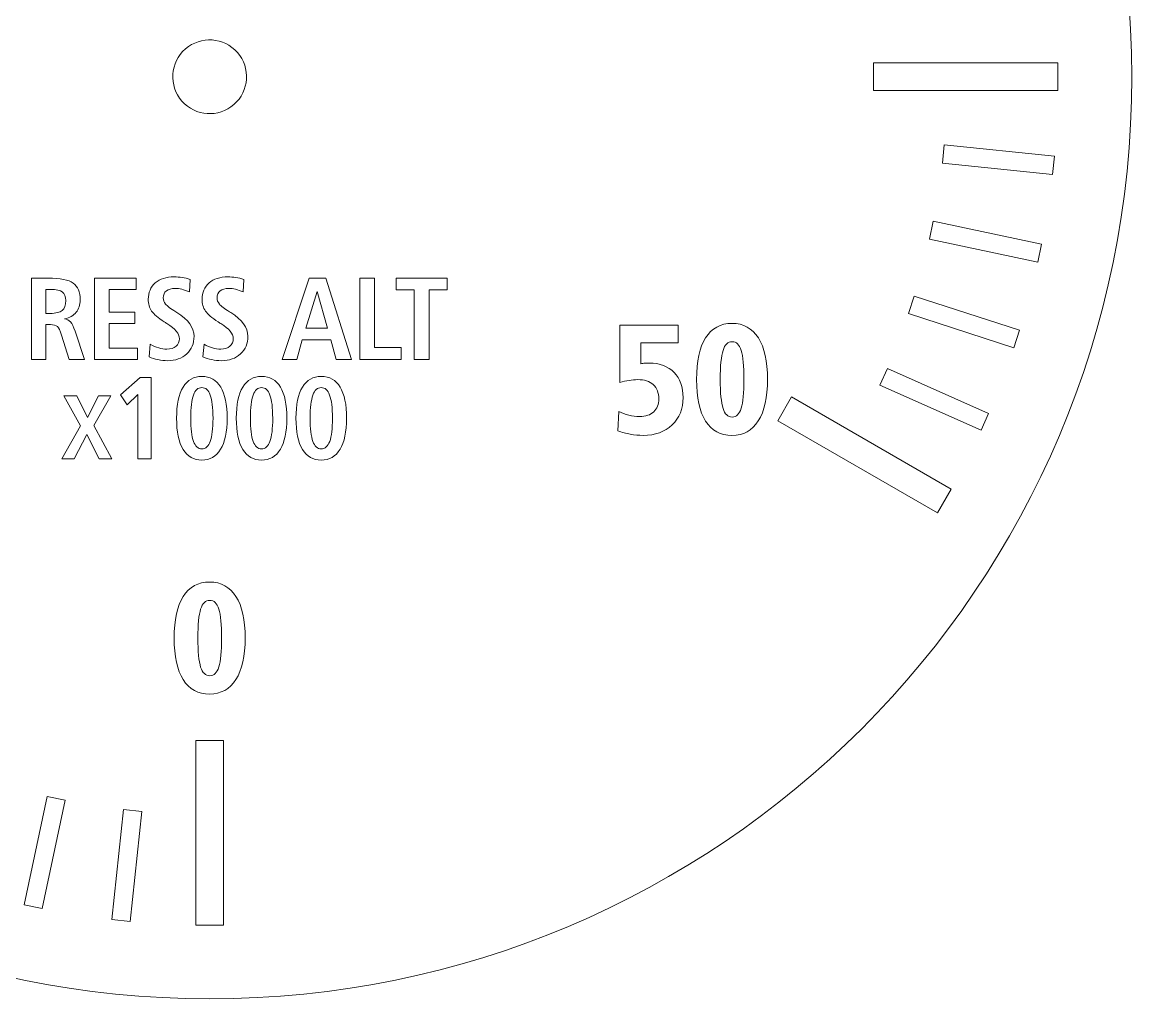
# Model space of a CAD drawing. Header units: millimetres. Extents: x -606 to -118, y 23 to 143.
# Drawn here: x -326.52 to -296.44, y 26.24 to 52.72 of the extents above; entities that cross this region are included whole.
import ezdxf

# ---------------------------------------------------------------- set-up
doc = ezdxf.new("R2010")
doc.units = ezdxf.units.MM
doc.header["$MEASUREMENT"] = 0
doc.layers.add('Cut', color=7, linetype='Continuous')
doc.layers.add('Engrave', color=7, linetype='Continuous')

msp = doc.modelspace()

# ---------------------------------------------------------------- linework, layer by layer
at = {"layer": 'Cut', "color": 250, "lineweight": 9}
for points in [[(-296.4356, 51.2373), (-296.4356, 65.0436), (-307.6294, 76.2373), (-321.4356, 76.2373), (-321.4356, 76.2373), (-335.2431, 76.2373), (-346.4356, 65.0436), (-346.4356, 51.2373), (-346.4356, 51.2373), (-346.4356, 37.4298), (-335.2431, 26.2373), (-321.4356, 26.2373), (-321.4356, 26.2373), (-307.6294, 26.2373), (-296.4356, 37.4298), (-296.4356, 51.2373)], [(-322.0942, 51.99), (-322.5099, 51.6265), (-322.5523, 50.9947), (-322.1888, 50.579), (-322.1888, 50.579), (-321.8253, 50.1632), (-321.1935, 50.1209), (-320.7778, 50.4844), (-320.7778, 50.4844), (-320.3621, 50.8479), (-320.3197, 51.4796), (-320.6832, 51.8954), (-320.6832, 51.8954), (-321.0467, 52.3111), (-321.6784, 52.3535), (-322.0942, 51.99)]]:
    msp.add_open_spline(points, degree=3, knots=[0, 0, 0, 0, 0.2, 0.2, 0.2, 0.2, 0.4, 0.4, 0.4, 0.4, 0.6, 0.6, 0.6, 0.6, 1, 1, 1, 1], dxfattribs=at)
at = {"layer": 'Engrave', "color": 240, "lineweight": 9}
for points, knots in [([(-298.4376, 51.6123), (-298.4376, 51.6123), (-303.4364, 51.6123), (-303.4364, 51.6123), (-303.4364, 51.6123), (-303.4364, 51.6123), (-303.4364, 50.8623), (-303.4364, 50.8623), (-303.4364, 50.8623), (-303.4364, 50.8623), (-298.4376, 50.8623), (-298.4376, 50.8623), (-298.4376, 50.8623), (-298.4376, 50.8623), (-298.4376, 51.6123), (-298.4376, 51.6123)], [0, 0, 0, 0, 0.2, 0.2, 0.2, 0.2, 0.4, 0.4, 0.4, 0.4, 0.6, 0.6, 0.6, 0.6, 1, 1, 1, 1]), ([(-298.5868, 48.5848), (-298.5868, 48.5848), (-301.5712, 48.8985), (-301.5712, 48.8985), (-301.5712, 48.8985), (-301.5712, 48.8985), (-301.5204, 49.3945), (-301.5204, 49.3945), (-301.5204, 49.3945), (-301.5204, 49.3945), (-298.536, 49.0808), (-298.536, 49.0808), (-298.536, 49.0808), (-298.536, 49.0808), (-298.5868, 48.5848), (-298.5868, 48.5848)], [0, 0, 0, 0, 0.2, 0.2, 0.2, 0.2, 0.4, 0.4, 0.4, 0.4, 0.6, 0.6, 0.6, 0.6, 1, 1, 1, 1]), ([(-298.987, 46.2102), (-298.987, 46.2102), (-301.924, 46.8345), (-301.924, 46.8345), (-301.924, 46.8345), (-301.924, 46.8345), (-301.8204, 47.3227), (-301.8204, 47.3227), (-301.8204, 47.3227), (-301.8204, 47.3227), (-298.8834, 46.6984), (-298.8834, 46.6984), (-298.8834, 46.6984), (-298.8834, 46.6984), (-298.987, 46.2102), (-298.987, 46.2102)], [0, 0, 0, 0, 0.2, 0.2, 0.2, 0.2, 0.4, 0.4, 0.4, 0.4, 0.6, 0.6, 0.6, 0.6, 1, 1, 1, 1]), ([(-326.2636, 45.7771), (-326.2636, 45.7771), (-325.8128, 45.7771), (-325.8128, 45.7771), (-325.8128, 45.7771), (-325.4874, 45.7771), (-325.2614, 45.7321), (-325.1355, 45.6421), (-325.1355, 45.6421), (-325.009, 45.5522), (-324.946, 45.4013), (-324.946, 45.1891), (-324.946, 45.1891), (-324.946, 45.0516), (-324.982, 44.9389), (-325.054, 44.851), (-325.054, 44.851), (-325.1259, 44.7632), (-325.2323, 44.7039), (-325.372, 44.6727), (-325.372, 44.6727), (-325.3027, 44.6605), (-325.2476, 44.6325), (-325.2074, 44.5885), (-325.2074, 44.5885), (-325.1667, 44.5446), (-325.1265, 44.4615), (-325.0863, 44.3398), (-325.0863, 44.3398), (-325.0863, 44.3398), (-324.828, 43.5736), (-324.828, 43.5736), (-324.828, 43.5736), (-324.828, 43.5736), (-325.245, 43.5736), (-325.245, 43.5736), (-325.245, 43.5736), (-325.245, 43.5736), (-325.4482, 44.2345), (-325.4482, 44.2345), (-325.4482, 44.2345), (-325.4842, 44.352), (-325.5223, 44.4287), (-325.563, 44.4637), (-325.563, 44.4637), (-325.6038, 44.4991), (-325.6667, 44.5166), (-325.7525, 44.5166), (-325.7525, 44.5166), (-325.7525, 44.5166), (-325.8731, 44.5166), (-325.8731, 44.5166), (-325.8731, 44.5166), (-325.8731, 44.5166), (-325.8731, 43.5736), (-325.8731, 43.5736), (-325.8731, 43.5736), (-325.8731, 43.5736), (-326.2636, 43.5736), (-326.2636, 43.5736), (-326.2636, 43.5736), (-326.2636, 43.5736), (-326.2636, 45.7771), (-326.2636, 45.7771)], [0, 0, 0, 0, 0.0588235, 0.0588235, 0.0588235, 0.0588235, 0.1176471, 0.1176471, 0.1176471, 0.1176471, 0.1764706, 0.1764706, 0.1764706, 0.1764706, 0.2352941, 0.2352941, 0.2352941, 0.2352941, 0.2941176, 0.2941176, 0.2941176, 0.2941176, 0.3529412, 0.3529412, 0.3529412, 0.3529412, 0.4117647, 0.4117647, 0.4117647, 0.4117647, 0.4705882, 0.4705882, 0.4705882, 0.4705882, 0.5294118, 0.5294118, 0.5294118, 0.5294118, 0.5882353, 0.5882353, 0.5882353, 0.5882353, 0.6470588, 0.6470588, 0.6470588, 0.6470588, 0.7058824, 0.7058824, 0.7058824, 0.7058824, 0.7647059, 0.7647059, 0.7647059, 0.7647059, 0.8235294, 0.8235294, 0.8235294, 0.8235294, 0.8823529, 0.8823529, 0.8823529, 0.8823529, 1, 1, 1, 1]), ([(-324.5613, 45.7771), (-324.5613, 45.7771), (-323.4247, 45.7771), (-323.4247, 45.7771), (-323.4247, 45.7771), (-323.4247, 45.7771), (-323.4247, 45.4723), (-323.4247, 45.4723), (-323.4247, 45.4723), (-323.4247, 45.4723), (-324.1645, 45.4723), (-324.1645, 45.4723), (-324.1645, 45.4723), (-324.1645, 45.4723), (-324.1645, 44.8563), (-324.1645, 44.8563), (-324.1645, 44.8563), (-324.1645, 44.8563), (-323.466, 44.8563), (-323.466, 44.8563), (-323.466, 44.8563), (-323.466, 44.8563), (-323.466, 44.5515), (-323.466, 44.5515), (-323.466, 44.5515), (-323.466, 44.5515), (-324.1645, 44.5515), (-324.1645, 44.5515), (-324.1645, 44.5515), (-324.1645, 44.5515), (-324.1645, 43.8784), (-324.1645, 43.8784), (-324.1645, 43.8784), (-324.1645, 43.8784), (-323.3898, 43.8784), (-323.3898, 43.8784), (-323.3898, 43.8784), (-323.3898, 43.8784), (-323.3898, 43.5736), (-323.3898, 43.5736), (-323.3898, 43.5736), (-323.3898, 43.5736), (-324.5613, 43.5736), (-324.5613, 43.5736), (-324.5613, 43.5736), (-324.5613, 43.5736), (-324.5613, 45.7771), (-324.5613, 45.7771)], [0, 0, 0, 0, 0.0769231, 0.0769231, 0.0769231, 0.0769231, 0.1538462, 0.1538462, 0.1538462, 0.1538462, 0.2307692, 0.2307692, 0.2307692, 0.2307692, 0.3076923, 0.3076923, 0.3076923, 0.3076923, 0.3846154, 0.3846154, 0.3846154, 0.3846154, 0.4615385, 0.4615385, 0.4615385, 0.4615385, 0.5384615, 0.5384615, 0.5384615, 0.5384615, 0.6153846, 0.6153846, 0.6153846, 0.6153846, 0.6923077, 0.6923077, 0.6923077, 0.6923077, 0.7692308, 0.7692308, 0.7692308, 0.7692308, 0.8461538, 0.8461538, 0.8461538, 0.8461538, 1, 1, 1, 1]), ([(-321.9673, 45.7421), (-321.9673, 45.7421), (-321.9858, 45.4061), (-321.9858, 45.4061), (-321.9858, 45.4061), (-322.0583, 45.4363), (-322.1266, 45.459), (-322.1906, 45.4744), (-322.1906, 45.4744), (-322.2547, 45.4897), (-322.3145, 45.4977), (-322.37, 45.4977), (-322.37, 45.4977), (-322.4743, 45.4977), (-322.5547, 45.4754), (-322.6103, 45.431), (-322.6103, 45.431), (-322.6658, 45.3865), (-322.6939, 45.323), (-322.6939, 45.2405), (-322.6939, 45.2405), (-322.6939, 45.1796), (-322.6732, 45.1241), (-322.6325, 45.0743), (-322.6325, 45.0743), (-322.5917, 45.0251), (-322.4997, 44.9553), (-322.3563, 44.8653), (-322.3563, 44.8653), (-322.3563, 44.8653), (-322.324, 44.8452), (-322.324, 44.8452), (-322.324, 44.8452), (-322.0139, 44.6478), (-321.8588, 44.434), (-321.8588, 44.2033), (-321.8588, 44.2033), (-321.8588, 44.0054), (-321.925, 43.8445), (-322.0573, 43.7223), (-322.0573, 43.7223), (-322.1896, 43.6001), (-322.3626, 43.5387), (-322.5764, 43.5387), (-322.5764, 43.5387), (-322.6642, 43.5387), (-322.7516, 43.5482), (-322.8378, 43.5667), (-322.8378, 43.5667), (-322.9241, 43.5852), (-323.0029, 43.6112), (-323.0754, 43.644), (-323.0754, 43.644), (-323.0754, 43.644), (-323.0458, 43.9832), (-323.0458, 43.9832), (-323.0458, 43.9832), (-322.9685, 43.9398), (-322.8923, 43.9075), (-322.8172, 43.8858), (-322.8172, 43.8858), (-322.7426, 43.8641), (-322.6685, 43.853), (-322.5949, 43.853), (-322.5949, 43.853), (-322.4907, 43.853), (-322.4081, 43.8784), (-322.3473, 43.9297), (-322.3473, 43.9297), (-322.2864, 43.9811), (-322.2557, 44.0493), (-322.2557, 44.135), (-322.2557, 44.135), (-322.2557, 44.2695), (-322.3684, 44.4065), (-322.5933, 44.5457), (-322.5933, 44.5457), (-322.6261, 44.5663), (-322.651, 44.5822), (-322.6674, 44.5922), (-322.6674, 44.5922), (-322.8341, 44.6976), (-322.9479, 44.7949), (-323.0087, 44.8843), (-323.0087, 44.8843), (-323.0696, 44.9738), (-323.1003, 45.0801), (-323.1003, 45.2029), (-323.1003, 45.2029), (-323.1003, 45.3892), (-323.0373, 45.5368), (-322.9114, 45.6469), (-322.9114, 45.6469), (-322.7854, 45.7569), (-322.614, 45.812), (-322.3981, 45.812), (-322.3981, 45.812), (-322.3272, 45.812), (-322.2547, 45.8062), (-322.1822, 45.794), (-322.1822, 45.794), (-322.1091, 45.7823), (-322.0377, 45.7649), (-321.9673, 45.7421)], [0, 0, 0, 0, 0.037037, 0.037037, 0.037037, 0.037037, 0.0740741, 0.0740741, 0.0740741, 0.0740741, 0.1111111, 0.1111111, 0.1111111, 0.1111111, 0.1481481, 0.1481481, 0.1481481, 0.1481481, 0.1851852, 0.1851852, 0.1851852, 0.1851852, 0.2222222, 0.2222222, 0.2222222, 0.2222222, 0.2592593, 0.2592593, 0.2592593, 0.2592593, 0.2962963, 0.2962963, 0.2962963, 0.2962963, 0.3333333, 0.3333333, 0.3333333, 0.3333333, 0.3703704, 0.3703704, 0.3703704, 0.3703704, 0.4074074, 0.4074074, 0.4074074, 0.4074074, 0.4444444, 0.4444444, 0.4444444, 0.4444444, 0.4814815, 0.4814815, 0.4814815, 0.4814815, 0.5185185, 0.5185185, 0.5185185, 0.5185185, 0.5555556, 0.5555556, 0.5555556, 0.5555556, 0.5925926, 0.5925926, 0.5925926, 0.5925926, 0.6296296, 0.6296296, 0.6296296, 0.6296296, 0.6666667, 0.6666667, 0.6666667, 0.6666667, 0.7037037, 0.7037037, 0.7037037, 0.7037037, 0.7407407, 0.7407407, 0.7407407, 0.7407407, 0.7777778, 0.7777778, 0.7777778, 0.7777778, 0.8148148, 0.8148148, 0.8148148, 0.8148148, 0.8518519, 0.8518519, 0.8518519, 0.8518519, 0.8888889, 0.8888889, 0.8888889, 0.8888889, 0.9259259, 0.9259259, 0.9259259, 0.9259259, 1, 1, 1, 1]), ([(-320.5084, 45.7421), (-320.5084, 45.7421), (-320.5269, 45.4061), (-320.5269, 45.4061), (-320.5269, 45.4061), (-320.5994, 45.4363), (-320.6677, 45.459), (-320.7317, 45.4744), (-320.7317, 45.4744), (-320.7958, 45.4897), (-320.8556, 45.4977), (-320.9111, 45.4977), (-320.9111, 45.4977), (-321.0154, 45.4977), (-321.0958, 45.4754), (-321.1514, 45.431), (-321.1514, 45.431), (-321.2069, 45.3865), (-321.235, 45.323), (-321.235, 45.2405), (-321.235, 45.2405), (-321.235, 45.1796), (-321.2143, 45.1241), (-321.1736, 45.0743), (-321.1736, 45.0743), (-321.1328, 45.0251), (-321.0408, 44.9553), (-320.8974, 44.8653), (-320.8974, 44.8653), (-320.8974, 44.8653), (-320.8651, 44.8452), (-320.8651, 44.8452), (-320.8651, 44.8452), (-320.555, 44.6478), (-320.3999, 44.434), (-320.3999, 44.2033), (-320.3999, 44.2033), (-320.3999, 44.0054), (-320.4661, 43.8445), (-320.5984, 43.7223), (-320.5984, 43.7223), (-320.7307, 43.6001), (-320.9037, 43.5387), (-321.1175, 43.5387), (-321.1175, 43.5387), (-321.2053, 43.5387), (-321.2927, 43.5482), (-321.3789, 43.5667), (-321.3789, 43.5667), (-321.4652, 43.5852), (-321.544, 43.6112), (-321.6165, 43.644), (-321.6165, 43.644), (-321.6165, 43.644), (-321.5869, 43.9832), (-321.5869, 43.9832), (-321.5869, 43.9832), (-321.5096, 43.9398), (-321.4334, 43.9075), (-321.3583, 43.8858), (-321.3583, 43.8858), (-321.2837, 43.8641), (-321.2096, 43.853), (-321.136, 43.853), (-321.136, 43.853), (-321.0318, 43.853), (-320.9492, 43.8784), (-320.8884, 43.9297), (-320.8884, 43.9297), (-320.8275, 43.9811), (-320.7968, 44.0493), (-320.7968, 44.135), (-320.7968, 44.135), (-320.7968, 44.2695), (-320.9095, 44.4065), (-321.1344, 44.5457), (-321.1344, 44.5457), (-321.1672, 44.5663), (-321.1921, 44.5822), (-321.2085, 44.5922), (-321.2085, 44.5922), (-321.3752, 44.6976), (-321.489, 44.7949), (-321.5498, 44.8843), (-321.5498, 44.8843), (-321.6107, 44.9738), (-321.6414, 45.0801), (-321.6414, 45.2029), (-321.6414, 45.2029), (-321.6414, 45.3892), (-321.5784, 45.5368), (-321.4525, 45.6469), (-321.4525, 45.6469), (-321.3265, 45.7569), (-321.1551, 45.812), (-320.9392, 45.812), (-320.9392, 45.812), (-320.8683, 45.812), (-320.7958, 45.8062), (-320.7233, 45.794), (-320.7233, 45.794), (-320.6502, 45.7823), (-320.5788, 45.7649), (-320.5084, 45.7421)], [0, 0, 0, 0, 0.037037, 0.037037, 0.037037, 0.037037, 0.0740741, 0.0740741, 0.0740741, 0.0740741, 0.1111111, 0.1111111, 0.1111111, 0.1111111, 0.1481481, 0.1481481, 0.1481481, 0.1481481, 0.1851852, 0.1851852, 0.1851852, 0.1851852, 0.2222222, 0.2222222, 0.2222222, 0.2222222, 0.2592593, 0.2592593, 0.2592593, 0.2592593, 0.2962963, 0.2962963, 0.2962963, 0.2962963, 0.3333333, 0.3333333, 0.3333333, 0.3333333, 0.3703704, 0.3703704, 0.3703704, 0.3703704, 0.4074074, 0.4074074, 0.4074074, 0.4074074, 0.4444444, 0.4444444, 0.4444444, 0.4444444, 0.4814815, 0.4814815, 0.4814815, 0.4814815, 0.5185185, 0.5185185, 0.5185185, 0.5185185, 0.5555556, 0.5555556, 0.5555556, 0.5555556, 0.5925926, 0.5925926, 0.5925926, 0.5925926, 0.6296296, 0.6296296, 0.6296296, 0.6296296, 0.6666667, 0.6666667, 0.6666667, 0.6666667, 0.7037037, 0.7037037, 0.7037037, 0.7037037, 0.7407407, 0.7407407, 0.7407407, 0.7407407, 0.7777778, 0.7777778, 0.7777778, 0.7777778, 0.8148148, 0.8148148, 0.8148148, 0.8148148, 0.8518519, 0.8518519, 0.8518519, 0.8518519, 0.8888889, 0.8888889, 0.8888889, 0.8888889, 0.9259259, 0.9259259, 0.9259259, 0.9259259, 1, 1, 1, 1]), ([(-318.7426, 45.7771), (-318.7426, 45.7771), (-318.2854, 45.7771), (-318.2854, 45.7771), (-318.2854, 45.7771), (-318.2854, 45.7771), (-317.5937, 43.5736), (-317.5937, 43.5736), (-317.5937, 43.5736), (-317.5937, 43.5736), (-318.0091, 43.5736), (-318.0091, 43.5736), (-318.0091, 43.5736), (-318.0091, 43.5736), (-318.1552, 44.107), (-318.1552, 44.107), (-318.1552, 44.107), (-318.1552, 44.107), (-318.9241, 44.107), (-318.9241, 44.107), (-318.9241, 44.107), (-318.9241, 44.107), (-319.0759, 43.5736), (-319.0759, 43.5736), (-319.0759, 43.5736), (-319.0759, 43.5736), (-319.467, 43.5736), (-319.467, 43.5736), (-319.467, 43.5736), (-319.467, 43.5736), (-318.7426, 45.7771), (-318.7426, 45.7771)], [0, 0, 0, 0, 0.1111111, 0.1111111, 0.1111111, 0.1111111, 0.2222222, 0.2222222, 0.2222222, 0.2222222, 0.3333333, 0.3333333, 0.3333333, 0.3333333, 0.4444444, 0.4444444, 0.4444444, 0.4444444, 0.5555556, 0.5555556, 0.5555556, 0.5555556, 0.6666667, 0.6666667, 0.6666667, 0.6666667, 0.7777778, 0.7777778, 0.7777778, 0.7777778, 1, 1, 1, 1]), ([(-317.3651, 45.7771), (-317.3651, 45.7771), (-316.9683, 45.7771), (-316.9683, 45.7771), (-316.9683, 45.7771), (-316.9683, 45.7771), (-316.9683, 43.8975), (-316.9683, 43.8975), (-316.9683, 43.8975), (-316.9683, 43.8975), (-316.2475, 43.8975), (-316.2475, 43.8975), (-316.2475, 43.8975), (-316.2475, 43.8975), (-316.2475, 43.5736), (-316.2475, 43.5736), (-316.2475, 43.5736), (-316.2475, 43.5736), (-317.3651, 43.5736), (-317.3651, 43.5736), (-317.3651, 43.5736), (-317.3651, 43.5736), (-317.3651, 45.7771), (-317.3651, 45.7771)], [0, 0, 0, 0, 0.1428571, 0.1428571, 0.1428571, 0.1428571, 0.2857143, 0.2857143, 0.2857143, 0.2857143, 0.4285714, 0.4285714, 0.4285714, 0.4285714, 0.5714286, 0.5714286, 0.5714286, 0.5714286, 0.7142857, 0.7142857, 0.7142857, 0.7142857, 1, 1, 1, 1]), ([(-316.3771, 45.7771), (-316.3771, 45.7771), (-314.996, 45.7771), (-314.996, 45.7771), (-314.996, 45.7771), (-314.996, 45.7771), (-314.996, 45.4596), (-314.996, 45.4596), (-314.996, 45.4596), (-314.996, 45.4596), (-315.4881, 45.4596), (-315.4881, 45.4596), (-315.4881, 45.4596), (-315.4881, 45.4596), (-315.4881, 43.5736), (-315.4881, 43.5736), (-315.4881, 43.5736), (-315.4881, 43.5736), (-315.8882, 43.5736), (-315.8882, 43.5736), (-315.8882, 43.5736), (-315.8882, 43.5736), (-315.8882, 45.4596), (-315.8882, 45.4596), (-315.8882, 45.4596), (-315.8882, 45.4596), (-316.3771, 45.4596), (-316.3771, 45.4596), (-316.3771, 45.4596), (-316.3771, 45.4596), (-316.3771, 45.7771), (-316.3771, 45.7771)], [0, 0, 0, 0, 0.1111111, 0.1111111, 0.1111111, 0.1111111, 0.2222222, 0.2222222, 0.2222222, 0.2222222, 0.3333333, 0.3333333, 0.3333333, 0.3333333, 0.4444444, 0.4444444, 0.4444444, 0.4444444, 0.5555556, 0.5555556, 0.5555556, 0.5555556, 0.6666667, 0.6666667, 0.6666667, 0.6666667, 0.7777778, 0.7777778, 0.7777778, 0.7777778, 1, 1, 1, 1]), ([(-325.8731, 45.4723), (-325.8731, 45.4723), (-325.8731, 44.8214), (-325.8731, 44.8214), (-325.8731, 44.8214), (-325.8731, 44.8214), (-325.762, 44.8214), (-325.762, 44.8214), (-325.762, 44.8214), (-325.6054, 44.8214), (-325.4958, 44.8478), (-325.4334, 44.9002), (-325.4334, 44.9002), (-325.3709, 44.9531), (-325.3397, 45.0431), (-325.3397, 45.1701), (-325.3397, 45.1701), (-325.3397, 45.2796), (-325.3699, 45.3574), (-325.4302, 45.4035), (-325.4302, 45.4035), (-325.4905, 45.4495), (-325.598, 45.4723), (-325.7525, 45.4723), (-325.7525, 45.4723), (-325.7525, 45.4723), (-325.8731, 45.4723), (-325.8731, 45.4723)], [0, 0, 0, 0, 0.125, 0.125, 0.125, 0.125, 0.25, 0.25, 0.25, 0.25, 0.375, 0.375, 0.375, 0.375, 0.5, 0.5, 0.5, 0.5, 0.625, 0.625, 0.625, 0.625, 0.75, 0.75, 0.75, 0.75, 1, 1, 1, 1]), ([(-318.524, 45.4156), (-318.524, 45.4156), (-318.8294, 44.4182), (-318.8294, 44.4182), (-318.8294, 44.4182), (-318.8294, 44.4182), (-318.242, 44.4182), (-318.242, 44.4182), (-318.242, 44.4182), (-318.242, 44.4182), (-318.524, 45.4156), (-318.524, 45.4156)], [0, 0, 0, 0, 0.25, 0.25, 0.25, 0.25, 0.5, 0.5, 0.5, 0.5, 1, 1, 1, 1]), ([(-299.6342, 43.8905), (-299.6342, 43.8905), (-302.4895, 44.8182), (-302.4895, 44.8182), (-302.4895, 44.8182), (-302.4895, 44.8182), (-302.3353, 45.2928), (-302.3353, 45.2928), (-302.3353, 45.2928), (-302.3353, 45.2928), (-299.48, 44.3651), (-299.48, 44.3651), (-299.48, 44.3651), (-299.48, 44.3651), (-299.6342, 43.8905), (-299.6342, 43.8905)], [0, 0, 0, 0, 0.2, 0.2, 0.2, 0.2, 0.4, 0.4, 0.4, 0.4, 0.6, 0.6, 0.6, 0.6, 1, 1, 1, 1]), ([(-307.2755, 44.5494), (-306.9657, 44.5494), (-306.7273, 44.4189), (-306.56, 44.1578), (-306.56, 44.1578), (-306.3935, 43.8968), (-306.3103, 43.5214), (-306.3103, 43.0311), (-306.3103, 43.0311), (-306.3103, 42.5428), (-306.3942, 42.1682), (-306.5615, 41.9064), (-306.5615, 41.9064), (-306.7287, 41.6447), (-306.9664, 41.5141), (-307.2755, 41.5141), (-307.2755, 41.5141), (-307.588, 41.5141), (-307.8265, 41.644), (-307.9902, 41.9036), (-307.9902, 41.9036), (-308.1546, 42.1632), (-308.2364, 42.5393), (-308.2364, 43.0311), (-308.2364, 43.0311), (-308.2364, 43.525), (-308.1546, 43.9017), (-307.9902, 44.1607), (-307.9902, 44.1607), (-307.8265, 44.4196), (-307.588, 44.5494), (-307.2755, 44.5494)], [0, 0, 0, 0, 0.1111111, 0.1111111, 0.1111111, 0.1111111, 0.2222222, 0.2222222, 0.2222222, 0.2222222, 0.3333333, 0.3333333, 0.3333333, 0.3333333, 0.4444444, 0.4444444, 0.4444444, 0.4444444, 0.5555556, 0.5555556, 0.5555556, 0.5555556, 0.6666667, 0.6666667, 0.6666667, 0.6666667, 0.7777778, 0.7777778, 0.7777778, 0.7777778, 1, 1, 1, 1]), ([(-310.3143, 44.4986), (-310.3143, 44.4986), (-308.736, 44.4986), (-308.736, 44.4986), (-308.736, 44.4986), (-308.736, 44.4986), (-308.736, 44.0202), (-308.736, 44.0202), (-308.736, 44.0202), (-308.736, 44.0202), (-309.747, 44.0202), (-309.747, 44.0202), (-309.747, 44.0202), (-309.747, 44.0202), (-309.747, 43.4579), (-309.747, 43.4579), (-309.747, 43.4579), (-309.7111, 43.4629), (-309.6744, 43.4671), (-309.6363, 43.4699), (-309.6363, 43.4699), (-309.5989, 43.4727), (-309.558, 43.4742), (-309.5156, 43.4742), (-309.5156, 43.4742), (-309.2327, 43.4742), (-309.0097, 43.3895), (-308.8461, 43.2209), (-308.8461, 43.2209), (-308.6817, 43.0522), (-308.5998, 42.825), (-308.5998, 42.5386), (-308.5998, 42.5386), (-308.5998, 42.2331), (-308.6993, 41.9854), (-308.8983, 41.7971), (-308.8983, 41.7971), (-309.0965, 41.6087), (-309.359, 41.5141), (-309.6842, 41.5141), (-309.6842, 41.5141), (-309.8014, 41.5141), (-309.9171, 41.524), (-310.0321, 41.5438), (-310.0321, 41.5438), (-310.1471, 41.5642), (-310.2593, 41.5939), (-310.3679, 41.6341), (-310.3679, 41.6341), (-310.3679, 41.6341), (-310.339, 42.1625), (-310.339, 42.1625), (-310.339, 42.1625), (-310.2593, 42.1188), (-310.1711, 42.0849), (-310.0758, 42.0616), (-310.0758, 42.0616), (-309.9799, 42.0384), (-309.8804, 42.0264), (-309.7767, 42.0264), (-309.7767, 42.0264), (-309.6144, 42.0264), (-309.4874, 42.068), (-309.3964, 42.152), (-309.3964, 42.152), (-309.3054, 42.2359), (-309.2602, 42.3523), (-309.2602, 42.5012), (-309.2602, 42.5012), (-309.2602, 42.6705), (-309.3096, 42.8004), (-309.4077, 42.89), (-309.4077, 42.89), (-309.5064, 42.9803), (-309.649, 43.0254), (-309.8345, 43.0254), (-309.8345, 43.0254), (-309.9079, 43.0254), (-309.9841, 43.0184), (-310.0631, 43.005), (-310.0631, 43.005), (-310.1421, 42.9908), (-310.2261, 42.9711), (-310.3143, 42.945), (-310.3143, 42.945), (-310.3143, 42.945), (-310.3143, 44.4986), (-310.3143, 44.4986)], [0, 0, 0, 0, 0.0434783, 0.0434783, 0.0434783, 0.0434783, 0.0869565, 0.0869565, 0.0869565, 0.0869565, 0.1304348, 0.1304348, 0.1304348, 0.1304348, 0.173913, 0.173913, 0.173913, 0.173913, 0.2173913, 0.2173913, 0.2173913, 0.2173913, 0.2608696, 0.2608696, 0.2608696, 0.2608696, 0.3043478, 0.3043478, 0.3043478, 0.3043478, 0.3478261, 0.3478261, 0.3478261, 0.3478261, 0.3913043, 0.3913043, 0.3913043, 0.3913043, 0.4347826, 0.4347826, 0.4347826, 0.4347826, 0.4782609, 0.4782609, 0.4782609, 0.4782609, 0.5217391, 0.5217391, 0.5217391, 0.5217391, 0.5652174, 0.5652174, 0.5652174, 0.5652174, 0.6086957, 0.6086957, 0.6086957, 0.6086957, 0.6521739, 0.6521739, 0.6521739, 0.6521739, 0.6956522, 0.6956522, 0.6956522, 0.6956522, 0.7391304, 0.7391304, 0.7391304, 0.7391304, 0.7826087, 0.7826087, 0.7826087, 0.7826087, 0.826087, 0.826087, 0.826087, 0.826087, 0.8695652, 0.8695652, 0.8695652, 0.8695652, 0.9130435, 0.9130435, 0.9130435, 0.9130435, 1, 1, 1, 1]), ([(-307.2698, 44.0541), (-307.3848, 44.0541), (-307.4674, 43.9751), (-307.5175, 43.817), (-307.5175, 43.817), (-307.5676, 43.6597), (-307.593, 43.3972), (-307.593, 43.0311), (-307.593, 43.0311), (-307.593, 42.6642), (-307.5676, 42.4024), (-307.5175, 42.2451), (-307.5175, 42.2451), (-307.4674, 42.0877), (-307.3848, 42.0094), (-307.2698, 42.0094), (-307.2698, 42.0094), (-307.1569, 42.0094), (-307.0751, 42.0892), (-307.025, 42.2479), (-307.025, 42.2479), (-306.9749, 42.4074), (-306.9495, 42.6684), (-306.9495, 43.0311), (-306.9495, 43.0311), (-306.9495, 43.393), (-306.9749, 43.6548), (-307.025, 43.8142), (-307.025, 43.8142), (-307.0751, 43.9744), (-307.1569, 44.0541), (-307.2698, 44.0541)], [0, 0, 0, 0, 0.1111111, 0.1111111, 0.1111111, 0.1111111, 0.2222222, 0.2222222, 0.2222222, 0.2222222, 0.3333333, 0.3333333, 0.3333333, 0.3333333, 0.4444444, 0.4444444, 0.4444444, 0.4444444, 0.5555556, 0.5555556, 0.5555556, 0.5555556, 0.6666667, 0.6666667, 0.6666667, 0.6666667, 0.7777778, 0.7777778, 0.7777778, 0.7777778, 1, 1, 1, 1]), ([(-300.5221, 41.6527), (-300.5221, 41.6527), (-303.2626, 42.8729), (-303.2626, 42.8729), (-303.2626, 42.8729), (-303.2626, 42.8729), (-303.0594, 43.3279), (-303.0594, 43.3279), (-303.0594, 43.3279), (-303.0594, 43.3279), (-300.3189, 42.1077), (-300.3189, 42.1077), (-300.3189, 42.1077), (-300.3189, 42.1077), (-300.5221, 41.6527), (-300.5221, 41.6527)], [0, 0, 0, 0, 0.2, 0.2, 0.2, 0.2, 0.4, 0.4, 0.4, 0.4, 0.6, 0.6, 0.6, 0.6, 1, 1, 1, 1]), ([(-323.3234, 43.0793), (-323.3234, 43.0793), (-323.0212, 43.0793), (-323.0212, 43.0793), (-323.0212, 43.0793), (-323.0212, 43.0793), (-323.0212, 40.8758), (-323.0212, 40.8758), (-323.0212, 40.8758), (-323.0212, 40.8758), (-323.3831, 40.8758), (-323.3831, 40.8758), (-323.3831, 40.8758), (-323.3831, 40.8758), (-323.3831, 42.6247), (-323.3831, 42.6247), (-323.3831, 42.6247), (-323.3831, 42.6247), (-323.6684, 42.3395), (-323.6684, 42.3395), (-323.6684, 42.3395), (-323.6684, 42.3395), (-323.853, 42.6125), (-323.853, 42.6125), (-323.853, 42.6125), (-323.853, 42.6125), (-323.3234, 43.0793), (-323.3234, 43.0793)], [0, 0, 0, 0, 0.125, 0.125, 0.125, 0.125, 0.25, 0.25, 0.25, 0.25, 0.375, 0.375, 0.375, 0.375, 0.5, 0.5, 0.5, 0.5, 0.625, 0.625, 0.625, 0.625, 0.75, 0.75, 0.75, 0.75, 1, 1, 1, 1]), ([(-321.6475, 43.1142), (-321.4247, 43.1142), (-321.2543, 43.0168), (-321.1369, 42.8226), (-321.1369, 42.8226), (-321.0199, 42.6284), (-320.9612, 42.3464), (-320.9612, 41.9775), (-320.9612, 41.9775), (-320.9612, 41.6108), (-321.0204, 41.3298), (-321.1384, 41.1356), (-321.1384, 41.1356), (-321.257, 40.9414), (-321.4268, 40.844), (-321.6475, 40.844), (-321.6475, 40.844), (-321.8698, 40.844), (-322.0396, 40.9409), (-322.1571, 41.1346), (-322.1571, 41.1346), (-322.274, 41.3288), (-322.3328, 41.6098), (-322.3328, 41.9775), (-322.3328, 41.9775), (-322.3328, 42.3464), (-322.274, 42.6284), (-322.1571, 42.8226), (-322.1571, 42.8226), (-322.0396, 43.0168), (-321.8698, 43.1142), (-321.6475, 43.1142)], [0, 0, 0, 0, 0.1111111, 0.1111111, 0.1111111, 0.1111111, 0.2222222, 0.2222222, 0.2222222, 0.2222222, 0.3333333, 0.3333333, 0.3333333, 0.3333333, 0.4444444, 0.4444444, 0.4444444, 0.4444444, 0.5555556, 0.5555556, 0.5555556, 0.5555556, 0.6666667, 0.6666667, 0.6666667, 0.6666667, 0.7777778, 0.7777778, 0.7777778, 0.7777778, 1, 1, 1, 1]), ([(-320.0288, 43.1142), (-319.806, 43.1142), (-319.6356, 43.0168), (-319.5182, 42.8226), (-319.5182, 42.8226), (-319.4012, 42.6284), (-319.3425, 42.3464), (-319.3425, 41.9775), (-319.3425, 41.9775), (-319.3425, 41.6108), (-319.4017, 41.3298), (-319.5197, 41.1356), (-319.5197, 41.1356), (-319.6383, 40.9414), (-319.8081, 40.844), (-320.0288, 40.844), (-320.0288, 40.844), (-320.2511, 40.844), (-320.4209, 40.9409), (-320.5384, 41.1346), (-320.5384, 41.1346), (-320.6553, 41.3288), (-320.7141, 41.6098), (-320.7141, 41.9775), (-320.7141, 41.9775), (-320.7141, 42.3464), (-320.6553, 42.6284), (-320.5384, 42.8226), (-320.5384, 42.8226), (-320.4209, 43.0168), (-320.2511, 43.1142), (-320.0288, 43.1142)], [0, 0, 0, 0, 0.1111111, 0.1111111, 0.1111111, 0.1111111, 0.2222222, 0.2222222, 0.2222222, 0.2222222, 0.3333333, 0.3333333, 0.3333333, 0.3333333, 0.4444444, 0.4444444, 0.4444444, 0.4444444, 0.5555556, 0.5555556, 0.5555556, 0.5555556, 0.6666667, 0.6666667, 0.6666667, 0.6666667, 0.7777778, 0.7777778, 0.7777778, 0.7777778, 1, 1, 1, 1]), ([(-318.4101, 43.1142), (-318.1873, 43.1142), (-318.0169, 43.0168), (-317.8995, 42.8226), (-317.8995, 42.8226), (-317.7825, 42.6284), (-317.7238, 42.3464), (-317.7238, 41.9775), (-317.7238, 41.9775), (-317.7238, 41.6108), (-317.783, 41.3298), (-317.901, 41.1356), (-317.901, 41.1356), (-318.0196, 40.9414), (-318.1894, 40.844), (-318.4101, 40.844), (-318.4101, 40.844), (-318.6324, 40.844), (-318.8022, 40.9409), (-318.9197, 41.1346), (-318.9197, 41.1346), (-319.0366, 41.3288), (-319.0954, 41.6098), (-319.0954, 41.9775), (-319.0954, 41.9775), (-319.0954, 42.3464), (-319.0366, 42.6284), (-318.9197, 42.8226), (-318.9197, 42.8226), (-318.8022, 43.0168), (-318.6324, 43.1142), (-318.4101, 43.1142)], [0, 0, 0, 0, 0.1111111, 0.1111111, 0.1111111, 0.1111111, 0.2222222, 0.2222222, 0.2222222, 0.2222222, 0.3333333, 0.3333333, 0.3333333, 0.3333333, 0.4444444, 0.4444444, 0.4444444, 0.4444444, 0.5555556, 0.5555556, 0.5555556, 0.5555556, 0.6666667, 0.6666667, 0.6666667, 0.6666667, 0.7777778, 0.7777778, 0.7777778, 0.7777778, 1, 1, 1, 1]), ([(-321.6475, 42.8094), (-321.7512, 42.8094), (-321.8269, 42.7416), (-321.8756, 42.6062), (-321.8756, 42.6062), (-321.9243, 42.4707), (-321.9486, 42.2617), (-321.9486, 41.9786), (-321.9486, 41.9786), (-321.9486, 41.695), (-321.9243, 41.4859), (-321.875, 41.351), (-321.875, 41.351), (-321.8258, 41.2161), (-321.7502, 41.1489), (-321.6475, 41.1489), (-321.6475, 41.1489), (-321.5443, 41.1489), (-321.4681, 41.2161), (-321.4189, 41.351), (-321.4189, 41.351), (-321.3697, 41.4859), (-321.3453, 41.695), (-321.3453, 41.9786), (-321.3453, 41.9786), (-321.3453, 42.2617), (-321.3702, 42.4707), (-321.42, 42.6062), (-321.42, 42.6062), (-321.4692, 42.7416), (-321.5454, 42.8094), (-321.6475, 42.8094)], [0, 0, 0, 0, 0.1111111, 0.1111111, 0.1111111, 0.1111111, 0.2222222, 0.2222222, 0.2222222, 0.2222222, 0.3333333, 0.3333333, 0.3333333, 0.3333333, 0.4444444, 0.4444444, 0.4444444, 0.4444444, 0.5555556, 0.5555556, 0.5555556, 0.5555556, 0.6666667, 0.6666667, 0.6666667, 0.6666667, 0.7777778, 0.7777778, 0.7777778, 0.7777778, 1, 1, 1, 1]), ([(-320.0288, 42.8094), (-320.1325, 42.8094), (-320.2082, 42.7416), (-320.2569, 42.6062), (-320.2569, 42.6062), (-320.3056, 42.4707), (-320.3299, 42.2617), (-320.3299, 41.9786), (-320.3299, 41.9786), (-320.3299, 41.695), (-320.3056, 41.4859), (-320.2563, 41.351), (-320.2563, 41.351), (-320.2071, 41.2161), (-320.1315, 41.1489), (-320.0288, 41.1489), (-320.0288, 41.1489), (-319.9256, 41.1489), (-319.8494, 41.2161), (-319.8002, 41.351), (-319.8002, 41.351), (-319.751, 41.4859), (-319.7266, 41.695), (-319.7266, 41.9786), (-319.7266, 41.9786), (-319.7266, 42.2617), (-319.7515, 42.4707), (-319.8013, 42.6062), (-319.8013, 42.6062), (-319.8505, 42.7416), (-319.9267, 42.8094), (-320.0288, 42.8094)], [0, 0, 0, 0, 0.1111111, 0.1111111, 0.1111111, 0.1111111, 0.2222222, 0.2222222, 0.2222222, 0.2222222, 0.3333333, 0.3333333, 0.3333333, 0.3333333, 0.4444444, 0.4444444, 0.4444444, 0.4444444, 0.5555556, 0.5555556, 0.5555556, 0.5555556, 0.6666667, 0.6666667, 0.6666667, 0.6666667, 0.7777778, 0.7777778, 0.7777778, 0.7777778, 1, 1, 1, 1]), ([(-318.4101, 42.8094), (-318.5138, 42.8094), (-318.5895, 42.7416), (-318.6382, 42.6062), (-318.6382, 42.6062), (-318.6869, 42.4707), (-318.7112, 42.2617), (-318.7112, 41.9786), (-318.7112, 41.9786), (-318.7112, 41.695), (-318.6869, 41.4859), (-318.6376, 41.351), (-318.6376, 41.351), (-318.5884, 41.2161), (-318.5128, 41.1489), (-318.4101, 41.1489), (-318.4101, 41.1489), (-318.3069, 41.1489), (-318.2307, 41.2161), (-318.1815, 41.351), (-318.1815, 41.351), (-318.1323, 41.4859), (-318.1079, 41.695), (-318.1079, 41.9786), (-318.1079, 41.9786), (-318.1079, 42.2617), (-318.1328, 42.4707), (-318.1826, 42.6062), (-318.1826, 42.6062), (-318.2318, 42.7416), (-318.308, 42.8094), (-318.4101, 42.8094)], [0, 0, 0, 0, 0.1111111, 0.1111111, 0.1111111, 0.1111111, 0.2222222, 0.2222222, 0.2222222, 0.2222222, 0.3333333, 0.3333333, 0.3333333, 0.3333333, 0.4444444, 0.4444444, 0.4444444, 0.4444444, 0.5555556, 0.5555556, 0.5555556, 0.5555556, 0.6666667, 0.6666667, 0.6666667, 0.6666667, 0.7777778, 0.7777778, 0.7777778, 0.7777778, 1, 1, 1, 1]), ([(-325.387, 42.5896), (-325.387, 42.5896), (-325.0359, 42.5896), (-325.0359, 42.5896), (-325.0359, 42.5896), (-325.0359, 42.5896), (-324.7441, 42.0023), (-324.7441, 42.0023), (-324.7441, 42.0023), (-324.7441, 42.0023), (-324.4461, 42.5896), (-324.4461, 42.5896), (-324.4461, 42.5896), (-324.4461, 42.5896), (-324.1169, 42.5896), (-324.1169, 42.5896), (-324.1169, 42.5896), (-324.1169, 42.5896), (-324.5717, 41.7804), (-324.5717, 41.7804), (-324.5717, 41.7804), (-324.5717, 41.7804), (-324.0881, 40.8758), (-324.0881, 40.8758), (-324.0881, 40.8758), (-324.0881, 40.8758), (-324.433, 40.8758), (-324.433, 40.8758), (-324.433, 40.8758), (-324.433, 40.8758), (-324.7647, 41.5405), (-324.7647, 41.5405), (-324.7647, 41.5405), (-324.7647, 41.5405), (-325.1096, 40.8758), (-325.1096, 40.8758), (-325.1096, 40.8758), (-325.1096, 40.8758), (-325.4413, 40.8758), (-325.4413, 40.8758), (-325.4413, 40.8758), (-325.4413, 40.8758), (-324.9396, 41.7743), (-324.9396, 41.7743), (-324.9396, 41.7743), (-324.9396, 41.7743), (-325.387, 42.5896), (-325.387, 42.5896)], [0, 0, 0, 0, 0.0769231, 0.0769231, 0.0769231, 0.0769231, 0.1538462, 0.1538462, 0.1538462, 0.1538462, 0.2307692, 0.2307692, 0.2307692, 0.2307692, 0.3076923, 0.3076923, 0.3076923, 0.3076923, 0.3846154, 0.3846154, 0.3846154, 0.3846154, 0.4615385, 0.4615385, 0.4615385, 0.4615385, 0.5384615, 0.5384615, 0.5384615, 0.5384615, 0.6153846, 0.6153846, 0.6153846, 0.6153846, 0.6923077, 0.6923077, 0.6923077, 0.6923077, 0.7692308, 0.7692308, 0.7692308, 0.7692308, 0.8461538, 0.8461538, 0.8461538, 0.8461538, 1, 1, 1, 1]), ([(-301.7016, 39.4122), (-301.7016, 39.4122), (-306.0298, 41.911), (-306.0298, 41.911), (-306.0298, 41.911), (-306.0298, 41.911), (-305.6578, 42.5584), (-305.6578, 42.5584), (-305.6578, 42.5584), (-305.6578, 42.5584), (-301.3296, 40.0596), (-301.3296, 40.0596), (-301.3296, 40.0596), (-301.3296, 40.0596), (-301.7016, 39.4122), (-301.7016, 39.4122)], [0, 0, 0, 0, 0.2, 0.2, 0.2, 0.2, 0.4, 0.4, 0.4, 0.4, 0.6, 0.6, 0.6, 0.6, 1, 1, 1, 1]), ([(-321.4378, 37.5363), (-321.128, 37.5363), (-320.8896, 37.4058), (-320.7223, 37.1447), (-320.7223, 37.1447), (-320.5558, 36.8837), (-320.4726, 36.5083), (-320.4726, 36.018), (-320.4726, 36.018), (-320.4726, 35.5297), (-320.5565, 35.1551), (-320.7238, 34.8933), (-320.7238, 34.8933), (-320.891, 34.6316), (-321.1287, 34.501), (-321.4378, 34.501), (-321.4378, 34.501), (-321.7503, 34.501), (-321.9888, 34.6309), (-322.1525, 34.8905), (-322.1525, 34.8905), (-322.3169, 35.1501), (-322.3987, 35.5262), (-322.3987, 36.018), (-322.3987, 36.018), (-322.3987, 36.5119), (-322.3169, 36.8886), (-322.1525, 37.1476), (-322.1525, 37.1476), (-321.9888, 37.4065), (-321.7503, 37.5363), (-321.4378, 37.5363)], [0, 0, 0, 0, 0.1111111, 0.1111111, 0.1111111, 0.1111111, 0.2222222, 0.2222222, 0.2222222, 0.2222222, 0.3333333, 0.3333333, 0.3333333, 0.3333333, 0.4444444, 0.4444444, 0.4444444, 0.4444444, 0.5555556, 0.5555556, 0.5555556, 0.5555556, 0.6666667, 0.6666667, 0.6666667, 0.6666667, 0.7777778, 0.7777778, 0.7777778, 0.7777778, 1, 1, 1, 1]), ([(-321.4321, 37.041), (-321.5471, 37.041), (-321.6297, 36.962), (-321.6798, 36.8039), (-321.6798, 36.8039), (-321.7299, 36.6466), (-321.7553, 36.3841), (-321.7553, 36.018), (-321.7553, 36.018), (-321.7553, 35.6511), (-321.7299, 35.3893), (-321.6798, 35.232), (-321.6798, 35.232), (-321.6297, 35.0746), (-321.5471, 34.9963), (-321.4321, 34.9963), (-321.4321, 34.9963), (-321.3192, 34.9963), (-321.2374, 35.0761), (-321.1873, 35.2348), (-321.1873, 35.2348), (-321.1372, 35.3943), (-321.1118, 35.6553), (-321.1118, 36.018), (-321.1118, 36.018), (-321.1118, 36.3799), (-321.1372, 36.6417), (-321.1873, 36.8011), (-321.1873, 36.8011), (-321.2374, 36.9613), (-321.3192, 37.041), (-321.4321, 37.041)], [0, 0, 0, 0, 0.1111111, 0.1111111, 0.1111111, 0.1111111, 0.2222222, 0.2222222, 0.2222222, 0.2222222, 0.3333333, 0.3333333, 0.3333333, 0.3333333, 0.4444444, 0.4444444, 0.4444444, 0.4444444, 0.5555556, 0.5555556, 0.5555556, 0.5555556, 0.6666667, 0.6666667, 0.6666667, 0.6666667, 0.7777778, 0.7777778, 0.7777778, 0.7777778, 1, 1, 1, 1]), ([(-321.0606, 28.2383), (-321.0606, 28.2383), (-321.0606, 33.2373), (-321.0606, 33.2373), (-321.0606, 33.2373), (-321.0606, 33.2373), (-321.8106, 33.2373), (-321.8106, 33.2373), (-321.8106, 33.2373), (-321.8106, 33.2373), (-321.8106, 28.2383), (-321.8106, 28.2383), (-321.8106, 28.2383), (-321.8106, 28.2383), (-321.0606, 28.2383), (-321.0606, 28.2383)], [0, 0, 0, 0, 0.2, 0.2, 0.2, 0.2, 0.4, 0.4, 0.4, 0.4, 0.6, 0.6, 0.6, 0.6, 1, 1, 1, 1]), ([(-326.4624, 28.7881), (-326.4624, 28.7881), (-325.8386, 31.7229), (-325.8386, 31.7229), (-325.8386, 31.7229), (-325.8386, 31.7229), (-325.3504, 31.6193), (-325.3504, 31.6193), (-325.3504, 31.6193), (-325.3504, 31.6193), (-325.9742, 28.6845), (-325.9742, 28.6845), (-325.9742, 28.6845), (-325.9742, 28.6845), (-326.4624, 28.7881), (-326.4624, 28.7881)], [0, 0, 0, 0, 0.2, 0.2, 0.2, 0.2, 0.4, 0.4, 0.4, 0.4, 0.6, 0.6, 0.6, 0.6, 1, 1, 1, 1]), ([(-324.0877, 28.3878), (-324.0877, 28.3878), (-323.7741, 31.3709), (-323.7741, 31.3709), (-323.7741, 31.3709), (-323.7741, 31.3709), (-323.2781, 31.3201), (-323.2781, 31.3201), (-323.2781, 31.3201), (-323.2781, 31.3201), (-323.5917, 28.337), (-323.5917, 28.337), (-323.5917, 28.337), (-323.5917, 28.337), (-324.0877, 28.3878), (-324.0877, 28.3878)], [0, 0, 0, 0, 0.2, 0.2, 0.2, 0.2, 0.4, 0.4, 0.4, 0.4, 0.6, 0.6, 0.6, 0.6, 1, 1, 1, 1])]:
    msp.add_open_spline(points, degree=3, knots=knots, dxfattribs=at)

doc.saveas('drawing.dxf')
